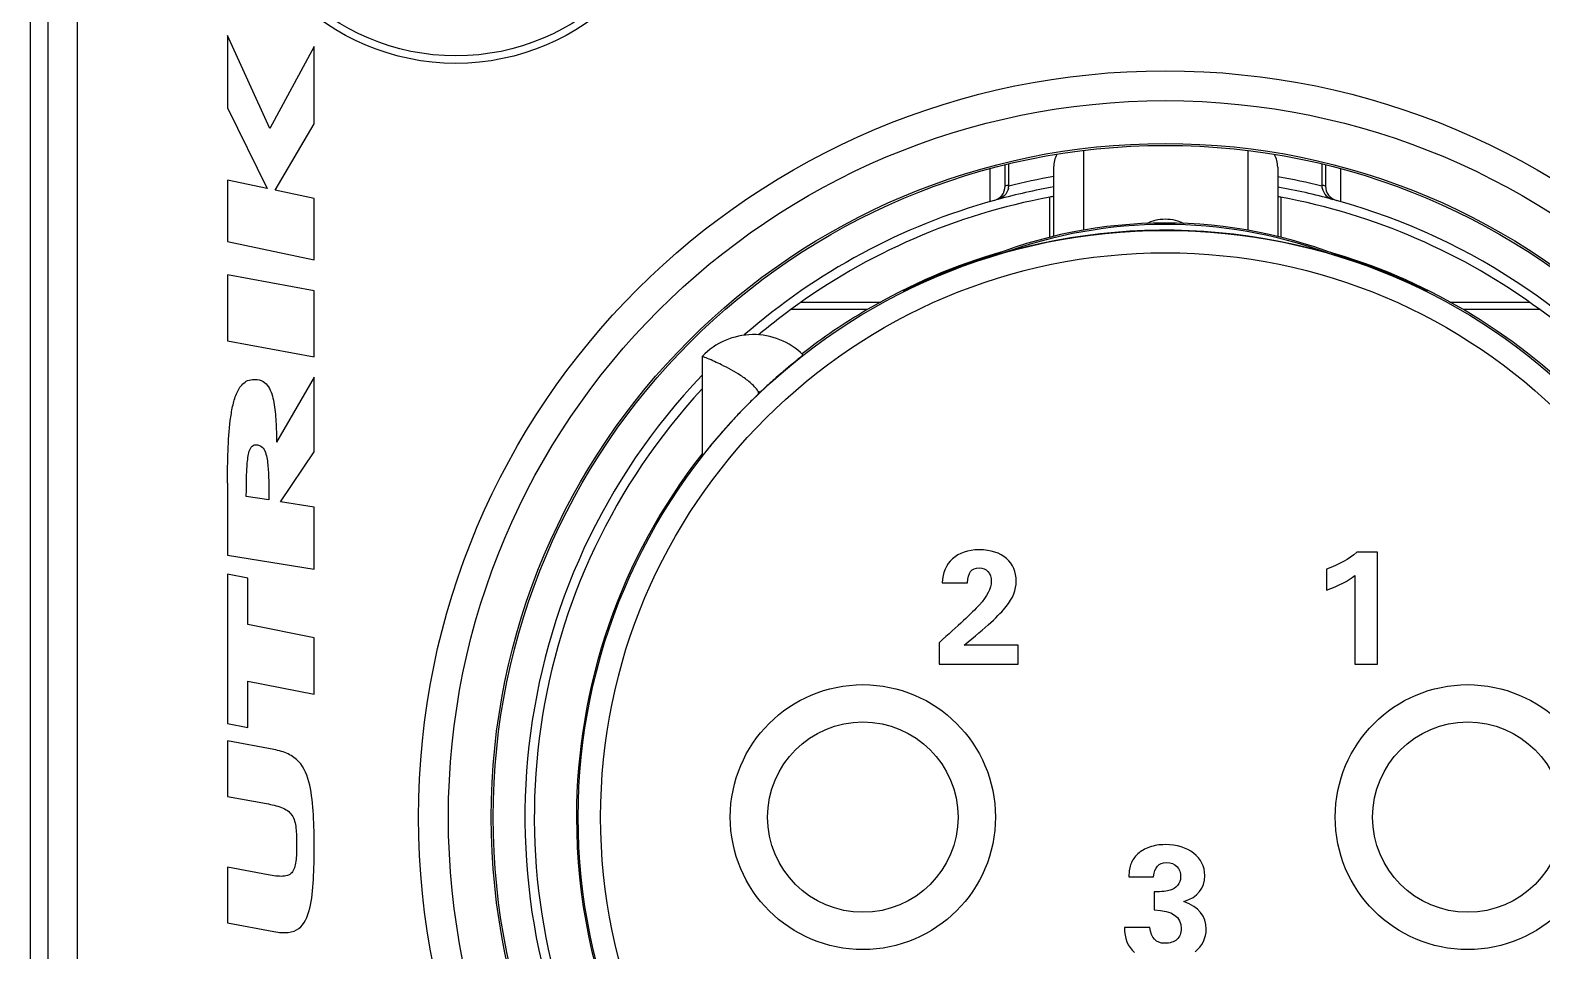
# Model space of a CAD drawing. Header units: millimetres. Extents: x 0 to 420, y 0 to 297.
# Drawn here: x 329.67 to 349.91, y 75.22 to 87.56 of the extents above; entities that cross this region are included whole.
import ezdxf

# ---------------------------------------------------------------- set-up
doc = ezdxf.new("R2010")
doc.units = ezdxf.units.MM
doc.header["$LTSCALE"] = 23.1
doc.layers.get('0').update_dxf_attribs({"linetype": 'CONTINUOUS'})
for name, color, linetype in [('AUSFORMSCHRAEGEN', 7, 'CONTINUOUS'), ('BEZUGSACHSEN', 7, 'CONTINUOUS'), ('RUNDUNGEN', 7, 'CONTINUOUS')]:
    doc.layers.add(name, color=color, linetype=linetype)

msp = doc.modelspace()

# ---------------------------------------------------------------- linework, layer by layer
at = {"color": 7, "linetype": 'CONTINUOUS'}
for p, q in [((332.31, 87.4876), (332.31, 86.5216)), ((332.877, 86.2426), (332.31, 87.4876)), ((333.471, 87.3426), (332.877, 86.2426)), ((333.471, 86.3036), (333.471, 87.3426)), ((332.31, 86.5216), (332.8408, 85.4396)), ((332.9498, 85.4166), (333.471, 86.3036)), ((343.3735, 85.7263), (343.3735, 84.7979)), ((346.3735, 85.7263), (346.3735, 84.7945)), ((332.31, 85.5516), (332.31, 84.7286)), ((332.8408, 85.4396), (332.31, 85.5516)), ((333.471, 85.3066), (332.9498, 85.4166)), ((333.471, 84.4836), (333.471, 85.3066)), ((332.31, 84.7286), (333.471, 84.4836)), ((332.31, 84.2806), (332.31, 83.3966)), ((333.471, 84.0676), (332.31, 84.2806)), ((333.471, 83.1836), (333.471, 84.0676)), ((340.8769, 83.8156), (339.8524, 83.8156)), ((349.8848, 83.8156), (348.8602, 83.8156)), ((332.31, 83.3966), (333.471, 83.1836)), ((333.471, 82.9126), (332.9665, 82.0376)), ((333.471, 81.9116), (333.471, 82.9126)), ((333.019, 81.2412), (333.471, 81.9116)), ((332.31, 81.4906), (332.31, 80.5236)), ((332.8653, 81.2656), (332.5624, 81.3136)), ((333.471, 81.1696), (333.019, 81.2412)), ((333.471, 80.3396), (333.471, 81.1696)), ((347.7117, 80.5656), (347.4318, 80.5656)), ((347.7117, 79.0656), (347.7117, 80.5656)), ((332.31, 80.5236), (333.471, 80.3396)), ((332.31, 80.2716), (332.31, 78.2696)), ((332.5825, 80.2176), (332.31, 80.2716)), ((332.5825, 79.5946), (332.5825, 80.2176)), ((341.8823, 80.1561), (342.2176, 80.1561)), ((347.0254, 80.3368), (347.0254, 80.0579)), ((347.4057, 80.2512), (347.4057, 79.0656)), ((333.471, 79.4185), (332.5825, 79.5946)), ((333.471, 78.6625), (333.471, 79.4185)), ((341.8395, 79.3518), (341.8395, 79.0656)), ((342.8977, 79.3205), (342.1769, 79.3205)), ((342.8977, 79.0656), (342.8977, 79.3205)), ((341.8395, 79.0656), (342.8977, 79.0656)), ((347.4057, 79.0656), (347.7117, 79.0656)), ((332.5825, 78.2156), (332.5825, 78.8386)), ((332.5825, 78.8386), (333.471, 78.6625)), ((332.31, 78.2696), (332.5825, 78.2156)), ((332.31, 78.0376), (332.31, 77.2936)), ((332.929, 77.9216), (332.31, 78.0376)), ((332.31, 77.2936), (332.8304, 77.1969)), ((332.31, 76.3436), (332.31, 75.5986)), ((332.8538, 76.2425), (332.31, 76.3436)), ((344.3802, 76.2176), (344.7103, 76.2176)), ((344.7208, 76.0139), (344.7208, 75.7726)), ((332.31, 75.5986), (332.929, 75.4826)), ((344.6633, 75.5366), (344.3207, 75.5366))]:
    msp.add_line(p, q, dxfattribs=at)
at = {"color": 9, "linetype": 'CONTINUOUS'}
for p, q in [((343.7735, 85.944), (343.7735, 84.8798)), ((345.9735, 85.9429), (345.9735, 84.8792))]:
    msp.add_line(p, q, dxfattribs=at)
at = {"color": 7, "linetype": 'CONTINUOUS'}
for radius, start, end in [(8.45, 137.21904, 53.58455), (8.45, 126.41545, 130.12244), (7.885, 120.41321, 128.06587), (7.885, 0, 59.58679), (7.885, 141.87079, 180)]:
    msp.add_arc((344.8686, 77.0156), radius, start, end, dxfattribs=at)
for points, knots in [([(343.4172, 85.8936), (343.4034, 85.8687), (343.3813, 85.8143), (343.3734, 85.7559), (343.3734, 85.7263)], [0, 0, 0, 0, 0.4897009, 1, 1, 1, 1]), ([(346.3735, 85.7263), (346.3735, 85.7556), (346.3659, 85.8132), (346.3443, 85.867), (346.3308, 85.8917)], [0, 0, 0, 0, 0.510223, 1, 1, 1, 1]), ([(332.31, 81.4906), (332.31, 81.6367), (332.314, 81.9249), (332.336, 82.2681), (332.3762, 82.5201), (332.4245, 82.6909), (332.505, 82.8295), (332.599, 82.8816), (332.672, 82.8816)], [0, 0, 0, 0, 0.25, 0.5, 0.625, 0.75, 0.875, 1, 1, 1, 1]), ([(332.5624, 81.3136), (332.5624, 81.3861), (332.5633, 81.5301), (332.5712, 81.7384), (332.5893, 81.8982), (332.6326, 81.9916), (332.6782, 82.0099), (332.7139, 82.0036)], [0, 0, 0, 0, 0.25, 0.5, 0.75, 0.875, 1, 1, 1, 1]), ([(332.7139, 82.0036), (332.7494, 81.9973), (332.7949, 81.9635), (332.8384, 81.8558), (332.8565, 81.6908), (332.8644, 81.4811), (332.8653, 81.3377), (332.8653, 81.2656)], [0, 0, 0, 0, 0.125, 0.25, 0.5, 0.75, 1, 1, 1, 1]), ([(333.471, 76.6156), (333.471, 76.7619), (333.4659, 77.0503), (333.4256, 77.4558), (333.3183, 77.7326), (333.1307, 77.8695), (333.001, 77.9081), (332.929, 77.9216)], [0, 0, 0, 0, 0.25, 0.5, 0.75, 0.875, 1, 1, 1, 1]), ([(333.2365, 76.6566), (333.2365, 76.5837), (333.2334, 76.4418), (333.2038, 76.2952), (333.1332, 76.2343), (333.0286, 76.2144), (332.9254, 76.2292), (332.8538, 76.2425)], [0, 0, 0, 0, 0.25, 0.5, 0.625, 0.75, 1, 1, 1, 1]), ([(332.929, 75.4826), (333.0022, 75.4689), (333.1335, 75.4595), (333.321, 75.5313), (333.4263, 75.7765), (333.466, 76.1751), (333.471, 76.4668), (333.471, 76.6156)], [0, 0, 0, 0, 0.125, 0.25, 0.5, 0.75, 1, 1, 1, 1])]:
    msp.add_open_spline(points, degree=3, knots=knots, dxfattribs=at)
for points in [[(332.672, 82.8816), (332.7669, 82.8816), (332.8729, 82.7978), (332.9379, 82.5782), (332.9629, 82.3186), (332.9665, 82.1325), (332.9665, 82.0376)], [(342.3743, 80.5969), (342.225, 80.5969), (342.1069, 80.5562), (342.02, 80.4771)], [(342.7418, 80.4817), (342.6553, 80.5583), (342.5331, 80.5969), (342.3743, 80.5969)], [(347.4318, 80.5656), (347.3294, 80.4747), (347.1947, 80.3985), (347.0254, 80.3368)], [(342.02, 80.4771), (341.9325, 80.3974), (341.8865, 80.2898), (341.8823, 80.1561)], [(342.8726, 80.176), (342.8726, 80.3034), (342.8287, 80.4047), (342.7418, 80.4817)], [(342.2176, 80.1561), (342.2229, 80.2251), (342.2375, 80.2752), (342.2607, 80.3074)], [(342.2607, 80.3074), (342.2835, 80.3389), (342.3242, 80.3556), (342.3806, 80.3556)], [(342.5383, 80.1739), (342.5383, 80.0778), (342.4851, 79.9733), (342.3798, 79.8603)], [(342.3806, 80.3556), (342.4266, 80.3556), (342.4642, 80.3389), (342.4934, 80.3055)], [(342.4934, 80.3055), (342.5227, 80.2721), (342.5383, 80.2282), (342.5383, 80.1739)], [(342.7396, 79.8378), (342.8277, 79.9493), (342.8726, 80.0621), (342.8726, 80.176)], [(347.0254, 80.0579), (347.1905, 80.1164), (347.3169, 80.1802), (347.4057, 80.2512)], [(342.3798, 79.8603), (342.2741, 79.7467), (342.0944, 79.5774), (341.8395, 79.3518)], [(342.1769, 79.3205), (342.4631, 79.5534), (342.6511, 79.7258), (342.7396, 79.8378)], [(332.8304, 77.1969), (332.9024, 77.1835), (333.0422, 77.1534), (333.1907, 77.0574), (333.2329, 76.873), (333.2365, 76.7298), (333.2365, 76.6566)], [(344.5004, 76.5216), (344.4575, 76.4808), (344.4273, 76.438), (344.4101, 76.3943)], [(344.6583, 76.6141), (344.5954, 76.5926), (344.5422, 76.5613), (344.5004, 76.5216)], [(344.866, 76.6469), (344.7897, 76.6469), (344.7208, 76.6354), (344.6583, 76.6141)], [(345.248, 76.5317), (345.1501, 76.6083), (345.0227, 76.6469), (344.866, 76.6469)], [(345.3966, 76.2343), (345.3966, 76.3555), (345.3465, 76.4547), (345.248, 76.5317)], [(344.4101, 76.3943), (344.3928, 76.3503), (344.3823, 76.2907), (344.3802, 76.2176)], [(344.7103, 76.2176), (344.7187, 76.2824), (344.7364, 76.3294), (344.7626, 76.3597)], [(344.7626, 76.3597), (344.7887, 76.39), (344.8294, 76.4056), (344.8858, 76.4056)], [(344.8858, 76.4056), (344.9443, 76.4056), (344.9903, 76.3879), (345.0234, 76.3542)], [(345.0234, 76.3542), (345.0571, 76.32), (345.0738, 76.273), (345.0738, 76.2134)], [(345.0738, 76.2134), (345.0738, 76.1685), (345.0603, 76.1309), (345.0331, 76.0996)], [(345.1188, 75.8854), (345.3036, 75.945), (345.3966, 76.0609), (345.3966, 76.2343)], [(344.9319, 76.0354), (344.8921, 76.0233), (344.8211, 76.016), (344.7208, 76.0139)], [(345.0331, 76.0996), (345.0059, 76.0682), (344.9715, 76.0474), (344.9319, 76.0354)], [(344.7208, 75.7726), (344.961, 75.7643), (345.0822, 75.6807), (345.0822, 75.5219)], [(345.4165, 75.5157), (345.4165, 75.687), (345.3172, 75.8102), (345.1188, 75.8854)], [(344.3207, 75.5366), (344.3207, 75.3924), (344.3656, 75.2817), (344.4544, 75.2023)], [(344.8618, 75.3256), (344.7427, 75.3256), (344.6759, 75.3955), (344.6633, 75.5366)], [(345.0822, 75.5219), (345.0822, 75.4593), (345.0624, 75.4112), (345.0237, 75.3767)], [(345.2671, 75.2086), (345.3663, 75.2921), (345.4165, 75.3945), (345.4165, 75.5157)], [(345.0237, 75.3767), (344.9851, 75.3423), (344.9307, 75.3256), (344.8618, 75.3256)]]:
    msp.add_open_spline(points, degree=3, dxfattribs=at)
at = {"layer": 'AUSFORMSCHRAEGEN', "color": 7, "linetype": 'CONTINUOUS'}
msp.add_line((329.6686, 92.4156), (329.6686, 64.0156), dxfattribs=at)
for start, end in [(100.19199, 100.54874), (79.45126, 79.74075)]:
    msp.add_arc((344.8686, 77.0156), 8.45, start, end, dxfattribs=at)
at = {"layer": 'BEZUGSACHSEN', "color": 9, "linetype": 'CONTINUOUS'}
msp.add_circle((344.8686, 77.0156), 9.0265, dxfattribs=at)
at = {"layer": 'BEZUGSACHSEN', "color": 7, "linetype": 'CONTINUOUS'}
msp.add_circle((344.8686, 77.0156), 9, dxfattribs=at)
msp.add_arc((344.8686, 77.0156), 7.885, 180, 360, dxfattribs=at)
at = {"layer": 'RUNDUNGEN', "color": 9, "linetype": 'CONTINUOUS'}
for p, q in [((329.9043, 92.4156), (329.9043, 64.0156)), ((330.2965, 92.4156), (330.2965, 64.0156)), ((342.5241, 85.2639), (342.5241, 85.6998)), ((347.2131, 85.6998), (347.2131, 85.2639)), ((342.7725, 85.4849), (342.7686, 85.4838)), ((346.9686, 85.4838), (346.9647, 85.4849)), ((341.6409, 84.1991), (341.7894, 84.2641)), ((347.9479, 84.264), (348.0963, 84.1991)), ((341.3666, 84.0573), (341.3647, 84.068)), ((348.1468, 84.1637), (348.138, 84.1677)), ((348.3706, 84.0573), (348.357, 84.0639)), ((348.3724, 84.068), (348.3706, 84.0573)), ((339.9908, 83.9156), (341.0578, 83.9156)), ((348.6794, 83.9156), (349.7463, 83.9156)), ((339.4186, 82.72), (339.4186, 82.6837))]:
    msp.add_line(p, q, dxfattribs=at)
at = {"layer": 'RUNDUNGEN', "color": 7, "linetype": 'CONTINUOUS'}
for p, q in [((342.7241, 85.4716), (342.7241, 85.7509)), ((342.7725, 85.4849), (342.7717, 85.763)), ((346.9654, 85.763), (346.9647, 85.4849)), ((347.0131, 85.7509), (347.0131, 85.4716)), ((342.6265, 85.2923), (342.621, 85.2908)), ((343.3216, 84.7845), (343.3216, 85.3228)), ((346.4155, 85.3228), (346.4155, 84.7842)), ((347.1162, 85.2908), (347.1107, 85.2923)), ((342.5464, 84.5409), (342.5539, 84.5432)), ((342.5471, 84.5387), (342.5546, 84.541)), ((347.1818, 84.5413), (347.1893, 84.5391)), ((347.1825, 84.5435), (347.19, 84.5412)), ((341.8625, 84.2822), (341.8547, 84.279)), ((341.8633, 84.2803), (341.8555, 84.2771)), ((341.3708, 84.0593), (341.3699, 84.0589)), ((341.4304, 84.0883), (341.3708, 84.0593)), ((341.4655, 84.1052), (341.4304, 84.0883)), ((341.5024, 84.1227), (341.4655, 84.1052)), ((341.5383, 84.1396), (341.5024, 84.1227)), ((341.5711, 84.1548), (341.5383, 84.1396)), ((341.6133, 84.1741), (341.5711, 84.1548)), ((341.6429, 84.1875), (341.6133, 84.1741)), ((348.1255, 84.1733), (348.0943, 84.1875)), ((348.169, 84.1535), (348.1255, 84.1733)), ((348.201, 84.1386), (348.169, 84.1535)), ((348.2371, 84.1216), (348.201, 84.1386)), ((348.2745, 84.1039), (348.2371, 84.1216)), ((348.3355, 84.0744), (348.2745, 84.1039)), ((348.3674, 84.0588), (348.3355, 84.0744)), ((338.6686, 83.1897), (338.6686, 81.854))]:
    msp.add_line(p, q, dxfattribs=at)
at = {"layer": 'RUNDUNGEN', "color": 9, "linetype": 'CONTINUOUS'}
for centre, radius in [((335.3686, 90.2156), 3.1), ((344.8686, 77.0156), 10), ((344.8686, 77.0156), 7.562), ((340.8186, 77.0156), 1.775), ((348.9186, 77.0156), 1.775)]:
    msp.add_circle(centre, radius, dxfattribs=at)
at = {"layer": 'RUNDUNGEN', "color": 7, "linetype": 'CONTINUOUS'}
for centre, radius in [((335.3686, 90.2156), 3), ((344.8686, 77.0156), 9.6), ((344.8686, 77.0156), 7.862), ((340.8186, 77.0156), 1.275), ((348.9186, 77.0156), 1.275)]:
    msp.add_circle(centre, radius, dxfattribs=at)
for centre, radius, start, end in [((342.5215, 85.4735), 0.2026, 285.56387, 359.44916), ((344.8686, 77.0156), 8.575, 100.03292, 105.15722), ((342.5717, 85.4845), 0.2008, 347.76814, 356.24182), ((342.573, 85.4843), 0.1996, 356.26839, 0.16151), ((344.8686, 77.0156), 8.575, 74.84278, 79.88278), ((347.1642, 85.4843), 0.1996, 179.83849, 183.73161), ((347.1654, 85.4845), 0.2008, 183.75818, 192.23186), ((347.2157, 85.4735), 0.2026, 180.55083, 254.43613), ((344.8686, 77.0156), 8.575, 136.32521, 74.49198), ((344.8686, 77.0156), 8.575, 105.50802, 131.1101), ((344.8686, 77.0156), 8.45, 100.54874, 126.41545), ((344.8686, 77.0156), 8.45, 53.58455, 79.45126), ((344.8686, 77.0132), 7.8661, 65.79031, 112.4675), ((344.8686, 78.5756), 6.4, 67.53843, 112.55519), ((344.8686, 77.0156), 7.885, 105.98293, 120.41321), ((344.8706, 77.0126), 7.879, 107.15694, 113.02068), ((344.8686, 77.0156), 7.885, 59.58679, 74.01699), ((344.8664, 77.0121), 7.8794, 66.97804, 72.8489), ((344.8674, 77.0158), 7.8632, 112.52804, 114.20924), ((339.3532, 82.531), 0.95, 45.41654, 136.10379), ((344.8686, 77.0156), 7.8632, 133.61169, 133.87628)]:
    msp.add_arc(centre, radius, start, end, dxfattribs=at)
at = {"layer": 'RUNDUNGEN', "color": 9, "linetype": 'CONTINUOUS'}
for centre, radius, start, end in [((345.0686, 77.0156), 8.775, 105.19525, 105.4966), ((344.8686, 77.0156), 8.7118, 99.88033, 103.92498), ((344.8686, 77.0156), 8.7118, 76.07502, 80.04581), ((344.6686, 77.0156), 8.775, 74.5034, 74.80475), ((344.8686, 78.5975), 6.3588, 70.04506, 110.03857), ((344.643, 77.5127), 7.3294, 114.58357, 115.9126), ((344.7387, 77.3078), 7.5555, 114.20507, 114.59712), ((344.7276, 76.7003), 8.2093, 65.4534, 65.78822), ((344.9814, 77.2698), 7.5972, 65.1244, 65.795), ((344.6967, 76.6313), 8.2849, 65.10259, 65.39087), ((345.0599, 77.4396), 7.4102, 64.25074, 65.12244), ((344.6432, 76.5177), 8.4105, 64.56023, 65.09775), ((344.4901, 76.1961), 8.7666, 64.33198, 64.55899), ((345.212, 77.7565), 7.0587, 64.00527, 64.24579), ((342.7474, 72.5934), 12.7687, 63.93891, 64.28629), ((339.3532, 82.531), 0.2, 62.72062, 70.90324)]:
    msp.add_arc(centre, radius, start, end, dxfattribs=at)
at = {"layer": 'RUNDUNGEN', "color": 7, "linetype": 'CONTINUOUS'}
for points, knots in [([(342.768, 85.442), (342.7599, 85.4048), (342.7236, 85.3379), (342.6586, 85.301), (342.6265, 85.2923)], [0, 0, 0, 0, 0.5335609, 1, 1, 1, 1]), ([(346.9692, 85.442), (346.9773, 85.4048), (347.0135, 85.3379), (347.0786, 85.301), (347.1107, 85.2923)], [0, 0, 0, 0, 0.5335609, 1, 1, 1, 1]), ([(340.02, 83.2076), (340.0202, 83.2074), (340.019, 83.207), (340.0184, 83.2062), (340.0163, 83.2046), (340.0132, 83.202), (340.0081, 83.198), (340.0016, 83.1928), (339.9938, 83.1865), (339.9845, 83.1791), (339.9695, 83.1671), (339.9476, 83.1495), (339.9177, 83.1252), (339.8831, 83.097), (339.8445, 83.0649), (339.8021, 83.0294), (339.7393, 82.976), (339.6554, 82.9029), (339.5511, 82.8088), (339.4805, 82.7427), (339.4448, 82.7088)], [0, 0, 0, 0, 0.0012123, 0.0027306, 0.0048555, 0.0109193, 0.0193916, 0.0302497, 0.0434618, 0.0589956, 0.0768105, 0.1190907, 0.1698695, 0.2286316, 0.294787, 0.3676773, 0.4465809, 0.6192722, 0.8061366, 1, 1, 1, 1]), ([(339.4186, 82.72), (339.3871, 82.7642), (339.3108, 82.8418), (339.1455, 82.9622), (338.9524, 83.0667), (338.7786, 83.1447), (338.6918, 83.1804), (338.6686, 83.1897)], [0, 0, 0, 0, 0.1819458, 0.3608514, 0.6853341, 0.9159704, 1, 1, 1, 1]), ([(339.4186, 82.6837), (339.3744, 82.6412), (339.2877, 82.5559), (339.1623, 82.4267), (339.0623, 82.3189), (338.9861, 82.234), (338.9322, 82.1727), (338.8811, 82.1134), (338.8334, 82.057), (338.7897, 82.0044), (338.7563, 81.9635), (338.7323, 81.9338), (338.7167, 81.9143), (338.7029, 81.8971), (338.6913, 81.8824), (338.682, 81.8708), (338.6757, 81.8627), (338.6721, 81.8583), (338.6701, 81.8557), (338.6694, 81.8552), (338.6686, 81.8538), (338.6686, 81.854)], [0, 0, 0, 0, 0.164196, 0.3259536, 0.4826843, 0.5583111, 0.6315132, 0.7016823, 0.7680532, 0.8295735, 0.884846, 0.9095687, 0.9319679, 0.9517493, 0.9685794, 0.9821071, 0.9919944, 0.9954987, 0.9980151, 0.9995223, 1, 1, 1, 1])]:
    msp.add_open_spline(points, degree=3, knots=knots, dxfattribs=at)
at = {"layer": 'RUNDUNGEN', "color": 9, "linetype": 'CONTINUOUS'}
for points, knots in [([(344.6197, 84.9698), (344.655, 84.9902), (344.7366, 85.0203), (344.8673, 85.035), (344.998, 85.0209), (345.0799, 84.9912), (345.1155, 84.9709)], [0, 0, 0, 0, 0.2382254, 0.4995566, 0.7611286, 1, 1, 1, 1]), ([(341.3647, 84.068), (341.3647, 84.0681), (341.3654, 84.0682), (341.3661, 84.0688), (341.3679, 84.0696), (341.3711, 84.0713), (341.3768, 84.0741), (341.3853, 84.0784), (341.3961, 84.0837), (341.4146, 84.0929), (341.4294, 84.1001), (341.44, 84.1053)], [0, 0, 0, 0, 0.0044124, 0.0172994, 0.0385322, 0.0679772, 0.1509679, 0.2651328, 0.4088938, 0.5804942, 1, 1, 1, 1]), ([(341.6429, 84.1875), (341.6248, 84.1793), (341.5894, 84.1633), (341.5384, 84.1397), (341.4916, 84.1177), (341.456, 84.1007), (341.4308, 84.0885), (341.4148, 84.0807), (341.4008, 84.074), (341.3891, 84.0682), (341.3798, 84.0637), (341.3736, 84.0606), (341.37, 84.059), (341.3681, 84.0579), (341.3673, 84.0578), (341.3666, 84.0572), (341.3666, 84.0573)], [0, 0, 0, 0, 0.1951796, 0.3814368, 0.5523565, 0.7026582, 0.7684488, 0.8271644, 0.8782169, 0.9210334, 0.9550801, 0.9798419, 0.9886134, 0.9949239, 0.9987325, 1, 1, 1, 1]), ([(341.6409, 84.1991), (341.6412, 84.1993), (341.6424, 84.1986), (341.645, 84.1957), (341.6471, 84.1925), (341.6486, 84.19)], [0, 0, 0, 0, 0.0940609, 0.2873342, 1, 1, 1, 1]), ([(348.0963, 84.1991), (348.096, 84.1993), (348.0947, 84.1986), (348.0922, 84.1957), (348.0901, 84.1925), (348.0886, 84.1901)], [0, 0, 0, 0, 0.0941083, 0.2873843, 1, 1, 1, 1]), ([(348.3058, 84.1011), (348.3152, 84.0965), (348.3284, 84.09), (348.3447, 84.0819), (348.3543, 84.0772), (348.3618, 84.0734), (348.3668, 84.0709), (348.3697, 84.0694), (348.3712, 84.0687), (348.3718, 84.0682), (348.3724, 84.0681), (348.3724, 84.068)], [0, 0, 0, 0, 0.4213006, 0.5929631, 0.736388, 0.8500984, 0.9326655, 0.9618821, 0.9829101, 0.9956481, 1, 1, 1, 1])]:
    msp.add_open_spline(points, degree=3, knots=knots, dxfattribs=at)
at = {"layer": 'RUNDUNGEN', "color": 7, "linetype": 'CONTINUOUS'}
for points in [[(341.3647, 84.068), (341.3786, 84.0748), (341.3944, 84.0785), (341.4099, 84.0784)], [(348.3724, 84.068), (348.3586, 84.0748), (348.3427, 84.0785), (348.3273, 84.0784)]]:
    msp.add_open_spline(points, degree=3, dxfattribs=at)

doc.saveas('drawing.dxf')
